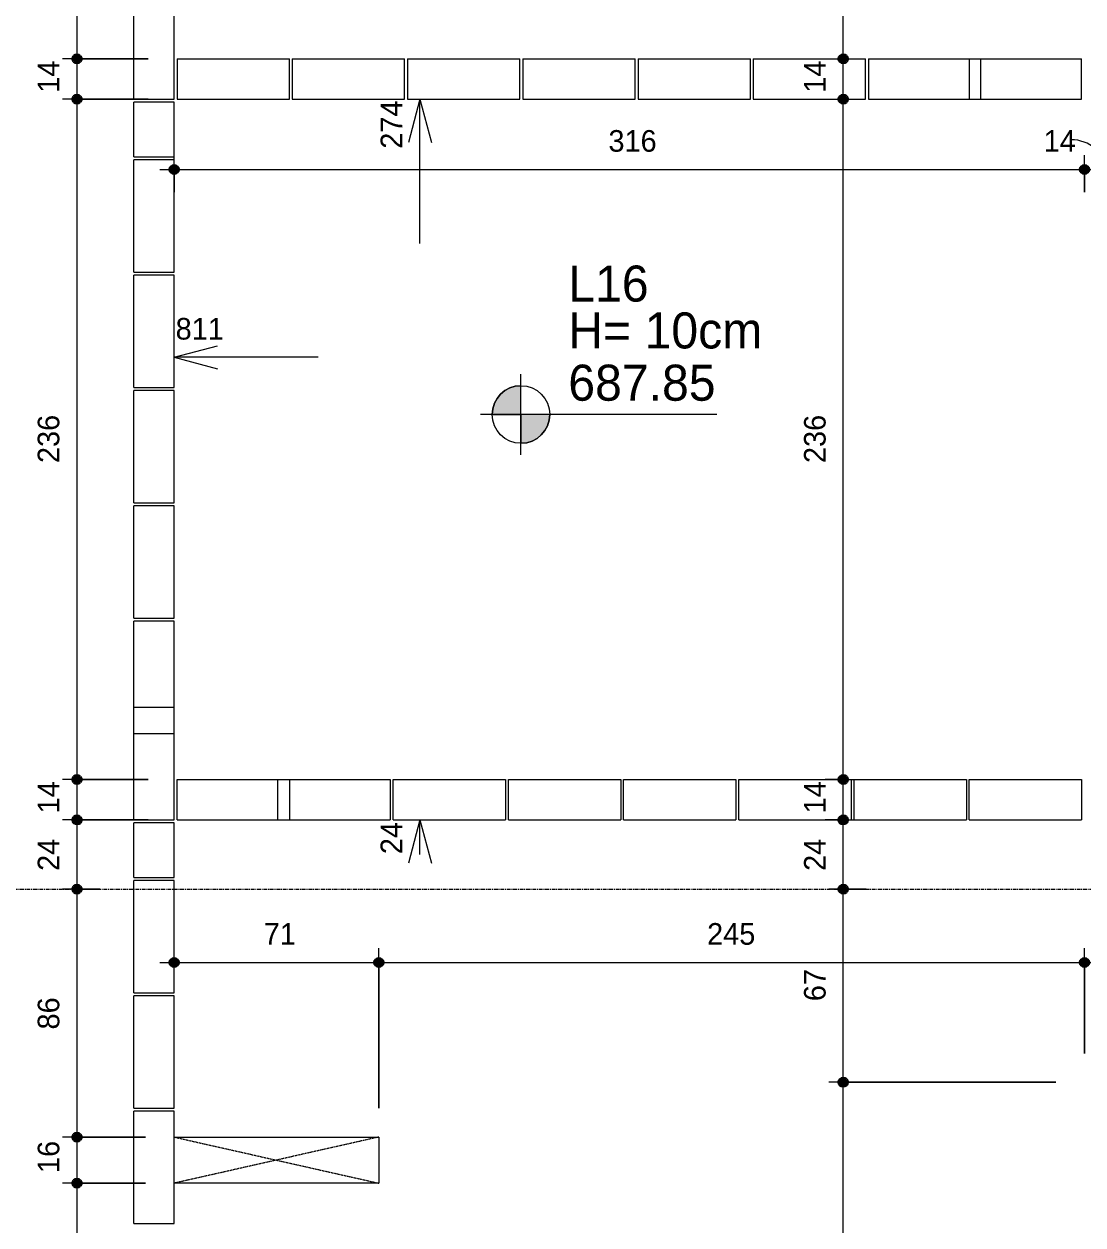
# Model space of a CAD drawing. Header units: centimetres. Extents: x 170 to 15941, y -2277 to 8860.
# Drawn here: x 5762.4 to 6130, y -250.3 to 166.3 of the extents above; entities that cross this region are included whole.
import ezdxf

# ---------------------------------------------------------------- set-up
doc = ezdxf.new("R2010")
doc.units = ezdxf.units.CM
doc.linetypes.add('Linha de eixo', pattern=[2.2225, 1.27, -0.3175, 0.3175, -0.3175])
doc.linetypes.add('Projeção', pattern=[0.396875, 0.238125, -0.15875])
doc.layers.add('A-ANNO-DIMS-1', color=1, linetype='Continuous', lineweight=9, true_color=0xff0000)
doc.layers.add('A-DETL-GENF-3', color=251, linetype='Continuous', lineweight=9, true_color=0x515151)
for name, color, linetype, lineweight in [('A-ANNO-DIMS-50', 7, 'Continuous', 9), ('A-DETL-THIN', 7, 'Continuous', 9), ('A-FLOR-OVHD', 7, 'Projeção', 9), ('G-ANNO-TEXT', 7, 'Continuous', 9), ('S-BEAM', 7, 'Continuous', 9), ('S-BEAM-1', 7, 'Continuous', 13), ('S-GRID-1', 7, 'Linha de eixo', 9)]:
    doc.layers.add(name, color=color, linetype=linetype, lineweight=lineweight)
doc.styles.add('Bahnschrift_2', font='', dxfattribs={"height": 12.5})
doc.styles.add('Bahnschrift_7', font='', dxfattribs={"height": 7.5})
doc.styles.get('Bahnschrift_2').set_extended_font_data('Bahnschrift')
doc.styles.get('Bahnschrift_7').set_extended_font_data('Bahnschrift')
doc.dimstyles.new('COTA_ACUMULADA_1', dxfattribs={"dimscale": 30.48, "dimtxt": 8.33133, "dimasz": 0.049213, "dimexe": 0, "dimexo": 0.0625, "dimgap": 0.131234, "dimtad": 0, "dimjust": 2, "dimdec": 0, "dimzin": 0, "dimdsep": 46, "dimtxsty": 'Bahnschrift_7', "dimblk1": 'NONE', "dimblk2": 'OPEN30', "dimsah": 1, "dimcen": 0.09, "dimse1": 1, "dimsd1": 1, "dimazin": 0, "dimtfac": 1, "dimtdec": 4, "dimtix": 1, "dimtmove": 2, "dimatfit": 3, "dimfxl": 0, "dimfxlon": 1, "dimtvp": 1, "dimtolj": 1, "dimtzin": 0, "dimarcsym": 2})
doc.dimstyles.new('COTA_LINEAR', dxfattribs={"dimscale": 30.48, "dimtxt": 8.33133, "dimasz": 0.393701, "dimexe": 0.164042, "dimexo": 0.328084, "dimgap": 0.131234, "dimtad": 1, "dimdec": 0, "dimzin": 0, "dimdsep": 46, "dimtxsty": 'Bahnschrift_7', "dimblk1": 'DOTSMALL', "dimblk2": 'DOTSMALL', "dimsah": 1, "dimcen": 0.09, "dimdle": 0.164042, "dimazin": 0, "dimtfac": 1, "dimtdec": 4, "dimtix": 1, "dimtmove": 0, "dimatfit": 3, "dimfxl": 1, "dimtvp": 1, "dimtolj": 1, "dimtzin": 0, "dimarcsym": 2})
doc.dimstyles.new('COTA_LINEAR_1', dxfattribs={"dimscale": 30.48, "dimtxt": 8.33133, "dimasz": 0.393701, "dimexe": 0.164042, "dimexo": 0.328084, "dimgap": 0.131234, "dimtad": 1, "dimdec": 0, "dimzin": 0, "dimdsep": 46, "dimtxsty": 'Bahnschrift_7', "dimblk1": 'DOTSMALL', "dimblk2": 'DOTSMALL', "dimsah": 1, "dimcen": 0.09, "dimdle": 0.164042, "dimazin": 0, "dimtfac": 1, "dimtdec": 4, "dimtix": 1, "dimtmove": 1, "dimatfit": 3, "dimfxl": 1, "dimtvp": 1, "dimtolj": 1, "dimtzin": 0, "dimarcsym": 2})

# ---------------------------------------------------------------- blocks, each defined once
blk = doc.blocks.new('LEONE - BLOCO CANALETA 14X39X2 - LEONE - BLOCO CANALETA 14X39X19-V2-FORMA DA COBERTURA')
at = {"layer": 'S-BEAM-1'}
for p, q in [((-19.5, 7), (19.5, 7)), ((-19.5, -7), (-19.5, 7)), ((19.5, 7), (19.5, -7)), ((-19.5, -7), (19.5, -7))]:
    blk.add_line(p, q, dxfattribs=at)
blk = doc.blocks.new('LEONE - BLOCO CANALETA 14X39X2 - LEONE - BLOCO CANALETA 14X39X19-2679375-FORMA DA COBERTURA')
at = {"layer": 'S-BEAM-1'}
for p, q in [((-19.5, 7), (19.5, 7)), ((-19.5, 7), (-19.5, -7)), ((19.5, -7), (19.5, 7)), ((-19.5, -7), (19.5, -7))]:
    blk.add_line(p, q, dxfattribs=at)
blk = doc.blocks.new('LEONE - BLOCO CANALETA 14X19X19 - LEONE - BLOCO CANALETA 14X19X19-561206-FORMA DA COBERTURA')
at = {"layer": 'S-BEAM-1'}
for p, q in [((-9.5, 7), (9.5, 7)), ((-9.5, 7), (-9.5, -7)), ((9.5, -7), (9.5, 7)), ((-9.5, -7), (9.5, -7))]:
    blk.add_line(p, q, dxfattribs=at)
blk = doc.blocks.new('DIMBLOCK20-FORMA DA COBERTURA')
at = {"layer": 'A-ANNO-DIMS-50', "lineweight": 35, "true_color": 0xff0000}
h = blk.add_hatch(color=1, dxfattribs=at)
edge = h.paths.add_edge_path()
edge.add_arc((5780.79, -235.76), 1.5, 0, 360)
h = blk.add_hatch(color=1, dxfattribs=at)
edge = h.paths.add_edge_path()
edge.add_arc((5780.79, -495.76), 1.5, 0, 360)
at = {"layer": 'A-ANNO-DIMS-50', "color": 1, "true_color": 0xff0000}
for p, q in [((5804.52, -235.76), (5775.79, -235.76)), ((5780.79, -495.76), (5780.79, -235.76)), ((5780.79, -235.76), (5804.52, -235.76)), ((5805.52, -495.76), (5775.79, -495.76)), ((5780.79, -495.76), (5805.52, -495.76))]:
    blk.add_line(p, q, dxfattribs=at)
at = {"layer": 'A-ANNO-DIMS-50', "color": 1, "lineweight": 35, "true_color": 0xff0000}
for centre in [(5780.79, -235.76), (5780.79, -495.76)]:
    blk.add_circle(centre, 1.5, dxfattribs=at)
at = {"layer": 'A-ANNO-DIMS-50', "color": 0, "insert": (5767.14, -374.09), "char_height": 7.5, "width": 19.9952, "attachment_point": 1, "rotation": 90, "line_spacing_factor": 1.009858, "style": 'Bahnschrift_7'}
blk.add_mtext('260', dxfattribs=at)
blk = doc.blocks.new('_DotSmall')
at = {"color": 0, "linetype": 'ByBlock', "const_width": 0.5}
blk.add_lwpolyline([(-0.0625, 0, 1), (0.0625, 0, 1)], format="xyb", close=True, dxfattribs=at)
blk = doc.blocks.new('DIMBLOCK21-FORMA DA COBERTURA')
at = {"layer": 'A-ANNO-DIMS-50', "lineweight": 35, "true_color": 0xff0000}
h = blk.add_hatch(color=1, dxfattribs=at)
edge = h.paths.add_edge_path()
edge.add_arc((5780.79, -219.76), 1.5, 0, 360)
h = blk.add_hatch(color=1, dxfattribs=at)
edge = h.paths.add_edge_path()
edge.add_arc((5780.79, -235.76), 1.5, 0, 360)
at = {"layer": 'A-ANNO-DIMS-50', "color": 1, "true_color": 0xff0000}
for p, q in [((5804.52, -219.76), (5775.79, -219.76)), ((5780.79, -235.76), (5780.79, -219.76)), ((5780.79, -219.76), (5804.52, -219.76)), ((5804.52, -235.76), (5775.79, -235.76)), ((5780.79, -235.76), (5804.52, -235.76))]:
    blk.add_line(p, q, dxfattribs=at)
at = {"layer": 'A-ANNO-DIMS-50', "color": 1, "lineweight": 35, "true_color": 0xff0000}
for centre in [(5780.79, -219.76), (5780.79, -235.76)]:
    blk.add_circle(centre, 1.5, dxfattribs=at)
at = {"layer": 'A-ANNO-DIMS-50', "color": 0, "insert": (5767.14, -232.24), "char_height": 7.5, "width": 10.755, "attachment_point": 1, "rotation": 90, "line_spacing_factor": 1.009858, "style": 'Bahnschrift_7'}
blk.add_mtext('16', dxfattribs=at)
blk = doc.blocks.new('DIMBLOCK22-FORMA DA COBERTURA')
at = {"layer": 'A-ANNO-DIMS-50', "lineweight": 35, "true_color": 0xff0000}
h = blk.add_hatch(color=1, dxfattribs=at)
edge = h.paths.add_edge_path()
edge.add_arc((5780.79, -133.76), 1.5, 0, 360)
h = blk.add_hatch(color=1, dxfattribs=at)
edge = h.paths.add_edge_path()
edge.add_arc((5780.79, -219.76), 1.5, 0, 360)
at = {"layer": 'A-ANNO-DIMS-50', "color": 1, "true_color": 0xff0000}
for p, q in [((5788.67, -133.76), (5775.79, -133.76)), ((5780.79, -219.76), (5780.79, -133.76)), ((5780.79, -133.76), (5788.67, -133.76)), ((5804.52, -219.76), (5775.79, -219.76)), ((5780.79, -219.76), (5804.52, -219.76))]:
    blk.add_line(p, q, dxfattribs=at)
at = {"layer": 'A-ANNO-DIMS-50', "color": 1, "lineweight": 35, "true_color": 0xff0000}
for centre in [(5780.79, -133.76), (5780.79, -219.76)]:
    blk.add_circle(centre, 1.5, dxfattribs=at)
at = {"layer": 'A-ANNO-DIMS-50', "color": 0, "insert": (5767.14, -182.44), "char_height": 7.5, "width": 13.6331, "attachment_point": 1, "rotation": 90, "line_spacing_factor": 1.009858, "style": 'Bahnschrift_7'}
blk.add_mtext('86', dxfattribs=at)
blk = doc.blocks.new('DIMBLOCK23-FORMA DA COBERTURA')
at = {"layer": 'A-ANNO-DIMS-50', "lineweight": 35, "true_color": 0xff0000}
h = blk.add_hatch(color=1, dxfattribs=at)
edge = h.paths.add_edge_path()
edge.add_arc((5780.79, -109.76), 1.5, 0, 360)
h = blk.add_hatch(color=1, dxfattribs=at)
edge = h.paths.add_edge_path()
edge.add_arc((5780.79, -133.76), 1.5, 0, 360)
at = {"layer": 'A-ANNO-DIMS-50', "color": 1, "true_color": 0xff0000}
for p, q in [((5805.52, -109.76), (5775.79, -109.76)), ((5780.79, -133.76), (5780.79, -109.76)), ((5780.79, -109.76), (5805.52, -109.76)), ((5788.67, -133.76), (5775.79, -133.76)), ((5780.79, -133.76), (5788.67, -133.76))]:
    blk.add_line(p, q, dxfattribs=at)
at = {"layer": 'A-ANNO-DIMS-50', "color": 1, "lineweight": 35, "true_color": 0xff0000}
for centre in [(5780.79, -109.76), (5780.79, -133.76)]:
    blk.add_circle(centre, 1.5, dxfattribs=at)
at = {"layer": 'A-ANNO-DIMS-50', "color": 0, "insert": (5767.14, -127.44), "char_height": 7.5, "width": 13.6331, "attachment_point": 1, "rotation": 90, "line_spacing_factor": 1.009858, "style": 'Bahnschrift_7'}
blk.add_mtext('24', dxfattribs=at)
blk = doc.blocks.new('DIMBLOCK24-FORMA DA COBERTURA')
at = {"layer": 'A-ANNO-DIMS-50', "lineweight": 35, "true_color": 0xff0000}
h = blk.add_hatch(color=1, dxfattribs=at)
edge = h.paths.add_edge_path()
edge.add_arc((5780.79, -95.76), 1.5, 0, 360)
h = blk.add_hatch(color=1, dxfattribs=at)
edge = h.paths.add_edge_path()
edge.add_arc((5780.79, -109.76), 1.5, 0, 360)
at = {"layer": 'A-ANNO-DIMS-50', "color": 1, "true_color": 0xff0000}
for p, q in [((5805.52, -95.76), (5775.79, -95.76)), ((5780.79, -109.76), (5780.79, -95.76)), ((5780.79, -95.76), (5805.52, -95.76)), ((5805.52, -109.76), (5775.79, -109.76)), ((5780.79, -109.76), (5805.52, -109.76))]:
    blk.add_line(p, q, dxfattribs=at)
at = {"layer": 'A-ANNO-DIMS-50', "color": 1, "lineweight": 35, "true_color": 0xff0000}
for centre in [(5780.79, -95.76), (5780.79, -109.76)]:
    blk.add_circle(centre, 1.5, dxfattribs=at)
at = {"layer": 'A-ANNO-DIMS-50', "color": 0, "insert": (5767.14, -107.49), "char_height": 7.5, "width": 11.3609, "attachment_point": 1, "rotation": 90, "line_spacing_factor": 1.009858, "style": 'Bahnschrift_7'}
blk.add_mtext('14', dxfattribs=at)
blk = doc.blocks.new('DIMBLOCK25-FORMA DA COBERTURA')
at = {"layer": 'A-ANNO-DIMS-50', "lineweight": 35, "true_color": 0xff0000}
h = blk.add_hatch(color=1, dxfattribs=at)
edge = h.paths.add_edge_path()
edge.add_arc((5780.79, 140.24), 1.5, 0, 360)
h = blk.add_hatch(color=1, dxfattribs=at)
edge = h.paths.add_edge_path()
edge.add_arc((5780.79, -95.76), 1.5, 0, 360)
at = {"layer": 'A-ANNO-DIMS-50', "color": 1, "true_color": 0xff0000}
for p, q in [((5805.52, 140.24), (5775.79, 140.24)), ((5780.79, -95.76), (5780.79, 140.24)), ((5780.79, 140.24), (5805.52, 140.24)), ((5805.52, -95.76), (5775.79, -95.76)), ((5780.79, -95.76), (5805.52, -95.76))]:
    blk.add_line(p, q, dxfattribs=at)
at = {"layer": 'A-ANNO-DIMS-50', "color": 1, "lineweight": 35, "true_color": 0xff0000}
for centre in [(5780.79, 140.24), (5780.79, -95.76)]:
    blk.add_circle(centre, 1.5, dxfattribs=at)
at = {"layer": 'A-ANNO-DIMS-50', "color": 0, "insert": (5767.14, 14.04), "char_height": 7.5, "width": 19.6922, "attachment_point": 1, "rotation": 90, "line_spacing_factor": 1.009858, "style": 'Bahnschrift_7'}
blk.add_mtext('236', dxfattribs=at)
blk = doc.blocks.new('DIMBLOCK26-FORMA DA COBERTURA')
at = {"layer": 'A-ANNO-DIMS-50', "lineweight": 35, "true_color": 0xff0000}
h = blk.add_hatch(color=1, dxfattribs=at)
edge = h.paths.add_edge_path()
edge.add_arc((5780.79, 154.24), 1.5, 0, 360)
h = blk.add_hatch(color=1, dxfattribs=at)
edge = h.paths.add_edge_path()
edge.add_arc((5780.79, 140.24), 1.5, 0, 360)
at = {"layer": 'A-ANNO-DIMS-50', "color": 1, "true_color": 0xff0000}
for p, q in [((5805.52, 154.24), (5775.79, 154.24)), ((5780.79, 140.24), (5780.79, 154.24)), ((5780.79, 154.24), (5805.52, 154.24)), ((5805.52, 140.24), (5775.79, 140.24)), ((5780.79, 140.24), (5805.52, 140.24))]:
    blk.add_line(p, q, dxfattribs=at)
at = {"layer": 'A-ANNO-DIMS-50', "color": 1, "lineweight": 35, "true_color": 0xff0000}
for centre in [(5780.79, 154.24), (5780.79, 140.24)]:
    blk.add_circle(centre, 1.5, dxfattribs=at)
at = {"layer": 'A-ANNO-DIMS-50', "color": 0, "insert": (5767.14, 142.51), "char_height": 7.5, "width": 11.3609, "attachment_point": 1, "rotation": 90, "line_spacing_factor": 1.009858, "style": 'Bahnschrift_7'}
blk.add_mtext('14', dxfattribs=at)
blk = doc.blocks.new('DIMBLOCK27-FORMA DA COBERTURA')
at = {"layer": 'A-ANNO-DIMS-50', "lineweight": 35, "true_color": 0xff0000}
h = blk.add_hatch(color=1, dxfattribs=at)
edge = h.paths.add_edge_path()
edge.add_arc((5780.79, 390.24), 1.5, 0, 360)
h = blk.add_hatch(color=1, dxfattribs=at)
edge = h.paths.add_edge_path()
edge.add_arc((5780.79, 154.24), 1.5, 0, 360)
at = {"layer": 'A-ANNO-DIMS-50', "color": 1, "true_color": 0xff0000}
for p, q in [((5805.52, 390.24), (5775.79, 390.24)), ((5780.79, 154.24), (5780.79, 390.24)), ((5780.79, 390.24), (5805.52, 390.24)), ((5805.52, 154.24), (5775.79, 154.24)), ((5780.79, 154.24), (5805.52, 154.24))]:
    blk.add_line(p, q, dxfattribs=at)
at = {"layer": 'A-ANNO-DIMS-50', "color": 1, "lineweight": 35, "true_color": 0xff0000}
for centre in [(5780.79, 390.24), (5780.79, 154.24)]:
    blk.add_circle(centre, 1.5, dxfattribs=at)
at = {"layer": 'A-ANNO-DIMS-50', "color": 0, "insert": (5767.14, 264.04), "char_height": 7.5, "width": 19.6922, "attachment_point": 1, "rotation": 90, "line_spacing_factor": 1.009858, "style": 'Bahnschrift_7'}
blk.add_mtext('236', dxfattribs=at)
blk = doc.blocks.new('DIMBLOCK36-FORMA DA COBERTURA')
at = {"layer": 'A-ANNO-DIMS-50', "lineweight": 35, "true_color": 0xff0000}
h = blk.add_hatch(color=1, dxfattribs=at)
edge = h.paths.add_edge_path()
edge.add_arc((5747.34, -133.76), 1.5, 0, 360)
h = blk.add_hatch(color=1, dxfattribs=at)
edge = h.paths.add_edge_path()
edge.add_arc((5747.34, -509.76), 1.5, 0, 360)
at = {"layer": 'A-ANNO-DIMS-50', "color": 1, "true_color": 0xff0000}
for p, q in [((5739.46, -133.76), (5752.34, -133.76)), ((5747.34, -133.76), (5739.46, -133.76)), ((5747.34, -133.76), (5747.34, -514.76)), ((5790.52, -509.76), (5742.34, -509.76)), ((5747.34, -509.76), (5790.52, -509.76))]:
    blk.add_line(p, q, dxfattribs=at)
at = {"layer": 'A-ANNO-DIMS-50', "color": 1, "lineweight": 35, "true_color": 0xff0000}
for centre in [(5747.34, -133.76), (5747.34, -509.76)]:
    blk.add_circle(centre, 1.5, dxfattribs=at)
at = {"layer": 'A-ANNO-DIMS-50', "color": 0, "insert": (5733.7, -329.9), "char_height": 7.5, "width": 19.5408, "attachment_point": 1, "rotation": 90, "line_spacing_factor": 1.009858, "style": 'Bahnschrift_7'}
blk.add_mtext('376', dxfattribs=at)
blk = doc.blocks.new('DIMBLOCK115-FORMA DA COBERTURA')
at = {"layer": 'A-ANNO-DIMS-50', "lineweight": 35, "true_color": 0xff0000}
h = blk.add_hatch(color=1, dxfattribs=at)
edge = h.paths.add_edge_path()
edge.add_arc((5814.52, 115.9), 1.5, 0, 360)
h = blk.add_hatch(color=1, dxfattribs=at)
edge = h.paths.add_edge_path()
edge.add_arc((6130.52, 115.9), 1.5, 0, 360)
at = {"layer": 'A-ANNO-DIMS-50', "color": 1, "true_color": 0xff0000}
for p, q in [((5814.52, 108.02), (5814.52, 120.9)), ((6130.52, 108.02), (6130.52, 120.9)), ((5809.52, 115.9), (6130.52, 115.9)), ((5814.52, 115.9), (5814.52, 108.02)), ((6130.52, 115.9), (6130.52, 108.02))]:
    blk.add_line(p, q, dxfattribs=at)
at = {"layer": 'A-ANNO-DIMS-50', "color": 1, "lineweight": 35, "true_color": 0xff0000}
for centre in [(5814.52, 115.9), (6130.52, 115.9)]:
    blk.add_circle(centre, 1.5, dxfattribs=at)
at = {"layer": 'A-ANNO-DIMS-50', "color": 0, "insert": (5965.26, 129.54), "char_height": 7.5, "width": 17.4201, "attachment_point": 1, "line_spacing_factor": 1.009858, "style": 'Bahnschrift_7'}
blk.add_mtext('316', dxfattribs=at)
blk = doc.blocks.new('DIMBLOCK116-FORMA DA COBERTURA')
at = {"layer": 'A-ANNO-DIMS-50', "lineweight": 35, "true_color": 0xff0000}
h = blk.add_hatch(color=1, dxfattribs=at)
edge = h.paths.add_edge_path()
edge.add_arc((6130.52, 115.9), 1.5, 0, 360)
h = blk.add_hatch(color=1, dxfattribs=at)
edge = h.paths.add_edge_path()
edge.add_arc((6144.52, 115.9), 1.5, 0, 360)
at = {"layer": 'A-ANNO-DIMS-50', "color": 1, "true_color": 0xff0000}
for p, q in [((6130.52, 108.02), (6130.52, 120.9)), ((6144.52, 108.02), (6144.52, 120.9)), ((6130.52, 115.9), (6144.52, 115.9)), ((6130.52, 115.9), (6130.52, 108.02)), ((6144.52, 115.9), (6144.52, 108.02))]:
    blk.add_line(p, q, dxfattribs=at)
at = {"layer": 'A-ANNO-DIMS-50', "color": 1, "lineweight": 35, "true_color": 0xff0000}
for centre in [(6130.52, 115.9), (6144.52, 115.9)]:
    blk.add_circle(centre, 1.5, dxfattribs=at)
at = {"layer": 'A-ANNO-DIMS-50', "color": 1, "true_color": 0xff0000}
blk.add_ellipse((6125.8, 115.9), major_axis=(11.72, 0), ratio=0.879819, start_param=0, end_param=1.570796, dxfattribs=at)
at = {"layer": 'A-ANNO-DIMS-50', "color": 0, "insert": (6116.33, 129.54), "char_height": 7.5, "width": 11.3609, "attachment_point": 1, "line_spacing_factor": 1.009858, "style": 'Bahnschrift_7'}
blk.add_mtext('14', dxfattribs=at)
blk = doc.blocks.new('DIMBLOCK137-FORMA DA COBERTURA')
at = {"layer": 'A-ANNO-DIMS-50', "lineweight": 35, "true_color": 0xff0000}
h = blk.add_hatch(color=1, dxfattribs=at)
edge = h.paths.add_edge_path()
edge.add_arc((5814.52, -159.19), 1.5, 0, 360)
h = blk.add_hatch(color=1, dxfattribs=at)
edge = h.paths.add_edge_path()
edge.add_arc((5885.52, -159.19), 1.5, 0, 360)
at = {"layer": 'A-ANNO-DIMS-50', "color": 1, "true_color": 0xff0000}
for p, q in [((5814.52, -160.76), (5814.52, -154.19)), ((5885.52, -209.76), (5885.52, -154.19)), ((5809.52, -159.19), (5885.52, -159.19)), ((5814.52, -159.19), (5814.52, -160.76)), ((5885.52, -159.19), (5885.52, -209.76))]:
    blk.add_line(p, q, dxfattribs=at)
at = {"layer": 'A-ANNO-DIMS-50', "color": 1, "lineweight": 35, "true_color": 0xff0000}
for centre in [(5814.52, -159.19), (5885.52, -159.19)]:
    blk.add_circle(centre, 1.5, dxfattribs=at)
at = {"layer": 'A-ANNO-DIMS-50', "color": 0, "insert": (5845.6, -145.54), "char_height": 7.5, "width": 10.6035, "attachment_point": 1, "line_spacing_factor": 1.009858, "style": 'Bahnschrift_7'}
blk.add_mtext('71', dxfattribs=at)
blk = doc.blocks.new('DIMBLOCK138-FORMA DA COBERTURA')
at = {"layer": 'A-ANNO-DIMS-50', "lineweight": 35, "true_color": 0xff0000}
h = blk.add_hatch(color=1, dxfattribs=at)
edge = h.paths.add_edge_path()
edge.add_arc((5885.52, -159.19), 1.5, 0, 360)
h = blk.add_hatch(color=1, dxfattribs=at)
edge = h.paths.add_edge_path()
edge.add_arc((6130.52, -159.19), 1.5, 0, 360)
at = {"layer": 'A-ANNO-DIMS-50', "color": 1, "true_color": 0xff0000}
for p, q in [((5885.52, -209.76), (5885.52, -154.19)), ((6130.52, -190.76), (6130.52, -154.19)), ((5885.52, -159.19), (6130.52, -159.19)), ((5885.52, -159.19), (5885.52, -209.76)), ((6130.52, -159.19), (6130.52, -190.76))]:
    blk.add_line(p, q, dxfattribs=at)
at = {"layer": 'A-ANNO-DIMS-50', "color": 1, "lineweight": 35, "true_color": 0xff0000}
for centre in [(5885.52, -159.19), (6130.52, -159.19)]:
    blk.add_circle(centre, 1.5, dxfattribs=at)
at = {"layer": 'A-ANNO-DIMS-50', "color": 0, "insert": (5999.5, -145.54), "char_height": 7.5, "width": 20.4496, "attachment_point": 1, "line_spacing_factor": 1.009858, "style": 'Bahnschrift_7'}
blk.add_mtext('245', dxfattribs=at)
blk = doc.blocks.new('DIMBLOCK139-FORMA DA COBERTURA')
at = {"layer": 'A-ANNO-DIMS-50', "lineweight": 35, "true_color": 0xff0000}
h = blk.add_hatch(color=1, dxfattribs=at)
edge = h.paths.add_edge_path()
edge.add_arc((6130.52, -159.19), 1.5, 0, 360)
h = blk.add_hatch(color=1, dxfattribs=at)
edge = h.paths.add_edge_path()
edge.add_arc((6144.52, -159.19), 1.5, 0, 360)
at = {"layer": 'A-ANNO-DIMS-50', "color": 1, "true_color": 0xff0000}
for p, q in [((6130.52, -190.76), (6130.52, -154.19)), ((6144.52, -190.76), (6144.52, -154.19)), ((6130.52, -159.19), (6144.52, -159.19)), ((6130.52, -159.19), (6130.52, -190.76)), ((6144.52, -159.19), (6144.52, -190.76))]:
    blk.add_line(p, q, dxfattribs=at)
at = {"layer": 'A-ANNO-DIMS-50', "color": 1, "lineweight": 35, "true_color": 0xff0000}
for centre in [(6130.52, -159.19), (6144.52, -159.19)]:
    blk.add_circle(centre, 1.5, dxfattribs=at)
at = {"layer": 'A-ANNO-DIMS-50', "color": 0, "insert": (6132.79, -145.54), "char_height": 7.5, "width": 11.3609, "attachment_point": 1, "line_spacing_factor": 1.009858, "style": 'Bahnschrift_7'}
blk.add_mtext('14', dxfattribs=at)
blk = doc.blocks.new('DIMBLOCK183-FORMA DA COBERTURA')
at = {"layer": 'A-ANNO-DIMS-50', "lineweight": 35, "true_color": 0xff0000}
h = blk.add_hatch(color=1, dxfattribs=at)
edge = h.paths.add_edge_path()
edge.add_arc((6046.78, -200.76), 1.5, 0, 360)
h = blk.add_hatch(color=1, dxfattribs=at)
edge = h.paths.add_edge_path()
edge.add_arc((6046.78, -340.76), 1.5, 0, 360)
at = {"layer": 'A-ANNO-DIMS-50', "color": 1, "true_color": 0xff0000}
for p, q in [((6120.52, -200.76), (6041.78, -200.76)), ((6046.78, -340.76), (6046.78, -200.76)), ((6046.78, -200.76), (6120.52, -200.76)), ((6120.52, -340.76), (6041.78, -340.76)), ((6046.78, -340.76), (6120.52, -340.76))]:
    blk.add_line(p, q, dxfattribs=at)
at = {"layer": 'A-ANNO-DIMS-50', "color": 1, "lineweight": 35, "true_color": 0xff0000}
for centre in [(6046.78, -200.76), (6046.78, -340.76)]:
    blk.add_circle(centre, 1.5, dxfattribs=at)
at = {"layer": 'A-ANNO-DIMS-50', "color": 0, "insert": (6033.14, -278.39), "char_height": 7.5, "width": 18.3289, "attachment_point": 1, "rotation": 90, "line_spacing_factor": 1.009858, "style": 'Bahnschrift_7'}
blk.add_mtext('140', dxfattribs=at)
blk = doc.blocks.new('DIMBLOCK184-FORMA DA COBERTURA')
at = {"layer": 'A-ANNO-DIMS-50', "lineweight": 35, "true_color": 0xff0000}
h = blk.add_hatch(color=1, dxfattribs=at)
edge = h.paths.add_edge_path()
edge.add_arc((6046.78, -133.76), 1.5, 0, 360)
h = blk.add_hatch(color=1, dxfattribs=at)
edge = h.paths.add_edge_path()
edge.add_arc((6046.78, -200.76), 1.5, 0, 360)
at = {"layer": 'A-ANNO-DIMS-50', "color": 1, "true_color": 0xff0000}
for p, q in [((6054.66, -133.76), (6041.78, -133.76)), ((6046.78, -200.76), (6046.78, -133.76)), ((6046.78, -133.76), (6054.66, -133.76)), ((6120.52, -200.76), (6041.78, -200.76)), ((6046.78, -200.76), (6120.52, -200.76))]:
    blk.add_line(p, q, dxfattribs=at)
at = {"layer": 'A-ANNO-DIMS-50', "color": 1, "lineweight": 35, "true_color": 0xff0000}
for centre in [(6046.78, -133.76), (6046.78, -200.76)]:
    blk.add_circle(centre, 1.5, dxfattribs=at)
at = {"layer": 'A-ANNO-DIMS-50', "color": 0, "insert": (6033.14, -172.62), "char_height": 7.5, "width": 12.8757, "attachment_point": 1, "rotation": 90, "line_spacing_factor": 1.009858, "style": 'Bahnschrift_7'}
blk.add_mtext('67', dxfattribs=at)
blk = doc.blocks.new('DIMBLOCK185-FORMA DA COBERTURA')
at = {"layer": 'A-ANNO-DIMS-50', "lineweight": 35, "true_color": 0xff0000}
h = blk.add_hatch(color=1, dxfattribs=at)
edge = h.paths.add_edge_path()
edge.add_arc((6046.78, -109.76), 1.5, 0, 360)
h = blk.add_hatch(color=1, dxfattribs=at)
edge = h.paths.add_edge_path()
edge.add_arc((6046.78, -133.76), 1.5, 0, 360)
at = {"layer": 'A-ANNO-DIMS-50', "color": 1, "true_color": 0xff0000}
for p, q in [((6040.52, -109.76), (6051.78, -109.76)), ((6046.78, -109.76), (6040.52, -109.76)), ((6046.78, -133.76), (6046.78, -109.76)), ((6054.66, -133.76), (6041.78, -133.76)), ((6046.78, -133.76), (6054.66, -133.76))]:
    blk.add_line(p, q, dxfattribs=at)
at = {"layer": 'A-ANNO-DIMS-50', "color": 1, "lineweight": 35, "true_color": 0xff0000}
for centre in [(6046.78, -109.76), (6046.78, -133.76)]:
    blk.add_circle(centre, 1.5, dxfattribs=at)
at = {"layer": 'A-ANNO-DIMS-50', "color": 0, "insert": (6033.14, -127.44), "char_height": 7.5, "width": 13.6331, "attachment_point": 1, "rotation": 90, "line_spacing_factor": 1.009858, "style": 'Bahnschrift_7'}
blk.add_mtext('24', dxfattribs=at)
blk = doc.blocks.new('DIMBLOCK186-FORMA DA COBERTURA')
at = {"layer": 'A-ANNO-DIMS-50', "lineweight": 35, "true_color": 0xff0000}
h = blk.add_hatch(color=1, dxfattribs=at)
edge = h.paths.add_edge_path()
edge.add_arc((6046.78, -95.76), 1.5, 0, 360)
h = blk.add_hatch(color=1, dxfattribs=at)
edge = h.paths.add_edge_path()
edge.add_arc((6046.78, -109.76), 1.5, 0, 360)
at = {"layer": 'A-ANNO-DIMS-50', "color": 1, "true_color": 0xff0000}
for p, q in [((6040.52, -95.76), (6051.78, -95.76)), ((6046.78, -95.76), (6040.52, -95.76)), ((6046.78, -109.76), (6046.78, -95.76)), ((6040.52, -109.76), (6051.78, -109.76)), ((6046.78, -109.76), (6040.52, -109.76))]:
    blk.add_line(p, q, dxfattribs=at)
at = {"layer": 'A-ANNO-DIMS-50', "color": 1, "lineweight": 35, "true_color": 0xff0000}
for centre in [(6046.78, -95.76), (6046.78, -109.76)]:
    blk.add_circle(centre, 1.5, dxfattribs=at)
at = {"layer": 'A-ANNO-DIMS-50', "color": 0, "insert": (6033.14, -107.49), "char_height": 7.5, "width": 11.3609, "attachment_point": 1, "rotation": 90, "line_spacing_factor": 1.009858, "style": 'Bahnschrift_7'}
blk.add_mtext('14', dxfattribs=at)
blk = doc.blocks.new('DIMBLOCK187-FORMA DA COBERTURA')
at = {"layer": 'A-ANNO-DIMS-50', "lineweight": 35, "true_color": 0xff0000}
h = blk.add_hatch(color=1, dxfattribs=at)
edge = h.paths.add_edge_path()
edge.add_arc((6046.78, 140.24), 1.5, 0, 360)
h = blk.add_hatch(color=1, dxfattribs=at)
edge = h.paths.add_edge_path()
edge.add_arc((6046.78, -95.76), 1.5, 0, 360)
at = {"layer": 'A-ANNO-DIMS-50', "color": 1, "true_color": 0xff0000}
for p, q in [((6045.52, 140.24), (6051.78, 140.24)), ((6046.78, 140.24), (6045.52, 140.24)), ((6046.78, -95.76), (6046.78, 140.24)), ((6040.52, -95.76), (6051.78, -95.76)), ((6046.78, -95.76), (6040.52, -95.76))]:
    blk.add_line(p, q, dxfattribs=at)
at = {"layer": 'A-ANNO-DIMS-50', "color": 1, "lineweight": 35, "true_color": 0xff0000}
for centre in [(6046.78, 140.24), (6046.78, -95.76)]:
    blk.add_circle(centre, 1.5, dxfattribs=at)
at = {"layer": 'A-ANNO-DIMS-50', "color": 0, "insert": (6033.14, 14.04), "char_height": 7.5, "width": 19.6922, "attachment_point": 1, "rotation": 90, "line_spacing_factor": 1.009858, "style": 'Bahnschrift_7'}
blk.add_mtext('236', dxfattribs=at)
blk = doc.blocks.new('DIMBLOCK188-FORMA DA COBERTURA')
at = {"layer": 'A-ANNO-DIMS-50', "lineweight": 35, "true_color": 0xff0000}
h = blk.add_hatch(color=1, dxfattribs=at)
edge = h.paths.add_edge_path()
edge.add_arc((6046.78, 154.24), 1.5, 0, 360)
h = blk.add_hatch(color=1, dxfattribs=at)
edge = h.paths.add_edge_path()
edge.add_arc((6046.78, 140.24), 1.5, 0, 360)
at = {"layer": 'A-ANNO-DIMS-50', "color": 1, "true_color": 0xff0000}
for p, q in [((6045.52, 154.24), (6051.78, 154.24)), ((6046.78, 154.24), (6045.52, 154.24)), ((6046.78, 140.24), (6046.78, 154.24)), ((6045.52, 140.24), (6051.78, 140.24)), ((6046.78, 140.24), (6045.52, 140.24))]:
    blk.add_line(p, q, dxfattribs=at)
at = {"layer": 'A-ANNO-DIMS-50', "color": 1, "lineweight": 35, "true_color": 0xff0000}
for centre in [(6046.78, 154.24), (6046.78, 140.24)]:
    blk.add_circle(centre, 1.5, dxfattribs=at)
at = {"layer": 'A-ANNO-DIMS-50', "color": 0, "insert": (6033.14, 142.51), "char_height": 7.5, "width": 11.3609, "attachment_point": 1, "rotation": 90, "line_spacing_factor": 1.009858, "style": 'Bahnschrift_7'}
blk.add_mtext('14', dxfattribs=at)
blk = doc.blocks.new('DIMBLOCK189-FORMA DA COBERTURA')
at = {"layer": 'A-ANNO-DIMS-50', "lineweight": 35, "true_color": 0xff0000}
h = blk.add_hatch(color=1, dxfattribs=at)
edge = h.paths.add_edge_path()
edge.add_arc((6046.78, 390.24), 1.5, 0, 360)
h = blk.add_hatch(color=1, dxfattribs=at)
edge = h.paths.add_edge_path()
edge.add_arc((6046.78, 154.24), 1.5, 0, 360)
at = {"layer": 'A-ANNO-DIMS-50', "color": 1, "true_color": 0xff0000}
for p, q in [((6040.52, 390.24), (6051.78, 390.24)), ((6046.78, 390.24), (6040.52, 390.24)), ((6046.78, 154.24), (6046.78, 390.24)), ((6045.52, 154.24), (6051.78, 154.24)), ((6046.78, 154.24), (6045.52, 154.24))]:
    blk.add_line(p, q, dxfattribs=at)
at = {"layer": 'A-ANNO-DIMS-50', "color": 1, "lineweight": 35, "true_color": 0xff0000}
for centre in [(6046.78, 390.24), (6046.78, 154.24)]:
    blk.add_circle(centre, 1.5, dxfattribs=at)
at = {"layer": 'A-ANNO-DIMS-50', "color": 0, "insert": (6033.14, 264.04), "char_height": 7.5, "width": 19.6922, "attachment_point": 1, "rotation": 90, "line_spacing_factor": 1.009858, "style": 'Bahnschrift_7'}
blk.add_mtext('236', dxfattribs=at)
blk = doc.blocks.new('DIMBLOCK294-FORMA DA COBERTURA')
at = {"layer": 'A-ANNO-DIMS-50', "color": 1, "true_color": 0xff0000}
for p, q in [((5814.52, 50.74), (5829.52, 54.76)), ((5814.52, 50.74), (5829.52, 46.72)), ((5864.52, 50.74), (5814.52, 50.74)), ((5814.52, 50.74), (5814.52, 50.74)), ((5814.52, 50.74), (5814.52, 50.74))]:
    blk.add_line(p, q, dxfattribs=at)
at = {"layer": 'A-ANNO-DIMS-50', "color": 0, "insert": (5815.02, 64.38), "char_height": 7.5, "width": 15.6023, "attachment_point": 1, "line_spacing_factor": 1.009858, "style": 'Bahnschrift_7'}
blk.add_mtext('811', dxfattribs=at)
blk = doc.blocks.new('_None')
blk = doc.blocks.new('_Open30')
at = {"color": 0, "linetype": 'ByBlock', "lineweight": -2}
for p, q in [((-1, 0.27), (0, 0)), ((0, 0), (-1, -0.27)), ((0, 0), (-1, 0))]:
    blk.add_line(p, q, dxfattribs=at)
blk = doc.blocks.new('DIMBLOCK379-FORMA DA COBERTURA')
at = {"layer": 'A-ANNO-DIMS-50', "color": 1, "true_color": 0xff0000}
for p, q in [((5886.12, -445.76), (5886.12, -495.76)), ((5886.12, -495.76), (5882.11, -480.76)), ((5886.12, -495.76), (5890.14, -480.76)), ((5886.12, -495.76), (5886.12, -495.76)), ((5886.12, -495.76), (5886.12, -495.76))]:
    blk.add_line(p, q, dxfattribs=at)
at = {"layer": 'A-ANNO-DIMS-50', "color": 0, "insert": (5872.48, -495.26), "char_height": 7.5, "width": 19.6922, "attachment_point": 1, "rotation": 90, "line_spacing_factor": 1.009858, "style": 'Bahnschrift_7'}
blk.add_mtext('362', dxfattribs=at)
blk = doc.blocks.new('DIMBLOCK381-FORMA DA COBERTURA')
at = {"layer": 'A-ANNO-DIMS-50', "color": 1, "true_color": 0xff0000}
for p, q in [((5899.82, -109.76), (5895.8, -124.76)), ((5899.82, -109.76), (5903.83, -124.76)), ((5899.82, -121.76), (5899.82, -109.76)), ((5899.82, -109.76), (5899.82, -109.76)), ((5899.82, -109.76), (5899.82, -109.76))]:
    blk.add_line(p, q, dxfattribs=at)
at = {"layer": 'A-ANNO-DIMS-50', "color": 0, "insert": (5886.17, -121.62), "char_height": 7.5, "width": 13.6331, "attachment_point": 1, "rotation": 90, "line_spacing_factor": 1.009858, "style": 'Bahnschrift_7'}
blk.add_mtext('24', dxfattribs=at)
blk = doc.blocks.new('DIMBLOCK382-FORMA DA COBERTURA')
at = {"layer": 'A-ANNO-DIMS-50', "color": 1, "true_color": 0xff0000}
for p, q in [((5899.82, 140.24), (5895.8, 125.24)), ((5899.82, 140.24), (5903.83, 125.24)), ((5899.82, 90.24), (5899.82, 140.24)), ((5899.82, 140.24), (5899.82, 140.24)), ((5899.82, 140.24), (5899.82, 140.24))]:
    blk.add_line(p, q, dxfattribs=at)
at = {"layer": 'A-ANNO-DIMS-50', "color": 0, "insert": (5886.17, 123.08), "char_height": 7.5, "width": 19.9952, "attachment_point": 1, "rotation": 90, "line_spacing_factor": 1.009858, "style": 'Bahnschrift_7'}
blk.add_mtext('274', dxfattribs=at)

msp = doc.modelspace()

# ---------------------------------------------------------------- hatches: boundary and pattern name
at = {"layer": 'A-DETL-GENF-3'}
for points in [[(5926.23, 30.89), (5934.89, 30.89), (5934.89, 40.89), (5932.3, 40.55), (5929.89, 39.55), (5927.82, 37.96), (5926.23, 35.89), (5925.23, 33.48), (5924.89, 30.89)], [(5934.89, 20.89), (5937.48, 21.23), (5939.89, 22.23), (5941.96, 23.82), (5943.55, 25.89), (5944.55, 28.3), (5944.89, 30.89), (5934.89, 30.89)]]:
    msp.add_hatch(color=256, dxfattribs=at).paths.add_polyline_path(points)

# ---------------------------------------------------------------- linework, layer by layer
at = {"layer": 'A-DETL-THIN'}
for p, q in [((5934.89, 16.89), (5934.89, 44.89)), ((5934.89, 16.89), (5934.89, 44.89)), ((5934.89, 30.89), (5934.89, 40.89)), ((6002.89, 30.89), (5920.89, 30.89)), ((6002.89, 30.89), (5920.89, 30.89)), ((5924.89, 30.89), (5934.89, 30.89)), ((5944.89, 30.89), (5934.89, 30.89)), ((5934.89, 30.89), (5934.89, 20.89)), ((5814.52, -219.76), (5885.52, -219.76)), ((5814.52, -235.76), (5814.52, -219.76)), ((5885.52, -219.76), (5885.52, -235.76)), ((5885.52, -235.76), (5814.52, -235.76))]:
    msp.add_line(p, q, dxfattribs=at)
msp.add_circle((5934.89, 30.89), 10, dxfattribs=at)
msp.add_circle((5934.89, 30.89), 10, dxfattribs=at)
for start, end in [(90, 180), (270, 360)]:
    msp.add_arc((5934.89, 30.89), 10, start, end, dxfattribs=at)
at = {"layer": 'A-FLOR-OVHD'}
for p, q in [((5814.52, -219.76), (5885.52, -235.76)), ((5885.52, -219.76), (5814.52, -235.76))]:
    msp.add_line(p, q, dxfattribs=at)
at = {"layer": 'S-GRID-1'}
msp.add_line((5636.63, -133.76), (8470.88, -133.76), dxfattribs=at)

# ---------------------------------------------------------------- block references
at = {"layer": 'S-BEAM'}
for name, p, rotation in [('LEONE - BLOCO CANALETA 14X39X2 - LEONE - BLOCO CANALETA 14X39X19-2679375-FORMA DA COBERTURA', (5807.52, 159.74), 89.99999999999974), ('LEONE - BLOCO CANALETA 14X19X19 - LEONE - BLOCO CANALETA 14X19X19-561206-FORMA DA COBERTURA', (5807.52, 129.74), 89.99999999999945), ('LEONE - BLOCO CANALETA 14X39X2 - LEONE - BLOCO CANALETA 14X39X19-2679375-FORMA DA COBERTURA', (5807.52, 99.74), 89.99999999999984), ('LEONE - BLOCO CANALETA 14X39X2 - LEONE - BLOCO CANALETA 14X39X19-2679375-FORMA DA COBERTURA', (5807.52, 59.74), 89.99999999999984), ('LEONE - BLOCO CANALETA 14X39X2 - LEONE - BLOCO CANALETA 14X39X19-2679375-FORMA DA COBERTURA', (5807.52, 19.74), 89.99999999999984), ('LEONE - BLOCO CANALETA 14X39X2 - LEONE - BLOCO CANALETA 14X39X19-2679375-FORMA DA COBERTURA', (5807.52, -20.26), 89.99999999999984), ('LEONE - BLOCO CANALETA 14X39X2 - LEONE - BLOCO CANALETA 14X39X19-2679375-FORMA DA COBERTURA', (5807.52, -60.26), 89.99999999999984), ('LEONE - BLOCO CANALETA 14X39X2 - LEONE - BLOCO CANALETA 14X39X19-2679375-FORMA DA COBERTURA', (5807.52, -90.26), 89.99999999999984), ('LEONE - BLOCO CANALETA 14X19X19 - LEONE - BLOCO CANALETA 14X19X19-561206-FORMA DA COBERTURA', (5807.52, -120.26), 89.99999999999945), ('LEONE - BLOCO CANALETA 14X39X2 - LEONE - BLOCO CANALETA 14X39X19-2679375-FORMA DA COBERTURA', (5807.52, -150.26), 89.99999999999984), ('LEONE - BLOCO CANALETA 14X39X2 - LEONE - BLOCO CANALETA 14X39X19-2679375-FORMA DA COBERTURA', (5807.52, -190.26), 89.99999999999984), ('LEONE - BLOCO CANALETA 14X39X2 - LEONE - BLOCO CANALETA 14X39X19-2679375-FORMA DA COBERTURA', (5807.52, -230.26), 89.99999999999984)]:
    msp.add_blockref(name, p, dxfattribs=dict(at, rotation=rotation))
for name, p in [('LEONE - BLOCO CANALETA 14X39X2 - LEONE - BLOCO CANALETA 14X39X19-2679375-FORMA DA COBERTURA', (5835.02, 147.24)), ('LEONE - BLOCO CANALETA 14X39X2 - LEONE - BLOCO CANALETA 14X39X19-2679375-FORMA DA COBERTURA', (5875.02, 147.24)), ('LEONE - BLOCO CANALETA 14X39X2 - LEONE - BLOCO CANALETA 14X39X19-2679375-FORMA DA COBERTURA', (5915.02, 147.24)), ('LEONE - BLOCO CANALETA 14X39X2 - LEONE - BLOCO CANALETA 14X39X19-2679375-FORMA DA COBERTURA', (5955.02, 147.24)), ('LEONE - BLOCO CANALETA 14X39X2 - LEONE - BLOCO CANALETA 14X39X19-2679375-FORMA DA COBERTURA', (5995.02, 147.24)), ('LEONE - BLOCO CANALETA 14X39X2 - LEONE - BLOCO CANALETA 14X39X19-2679375-FORMA DA COBERTURA', (6035.02, 147.24)), ('LEONE - BLOCO CANALETA 14X39X2 - LEONE - BLOCO CANALETA 14X39X19-2679375-FORMA DA COBERTURA', (6075.02, 147.24)), ('LEONE - BLOCO CANALETA 14X39X2 - LEONE - BLOCO CANALETA 14X39X19-2679375-FORMA DA COBERTURA', (6110.02, 147.24)), ('LEONE - BLOCO CANALETA 14X39X2 - LEONE - BLOCO CANALETA 14X39X19-V2-FORMA DA COBERTURA', (5835.02, -102.76)), ('LEONE - BLOCO CANALETA 14X39X2 - LEONE - BLOCO CANALETA 14X39X19-V2-FORMA DA COBERTURA', (5870.02, -102.76)), ('LEONE - BLOCO CANALETA 14X39X2 - LEONE - BLOCO CANALETA 14X39X19-V2-FORMA DA COBERTURA', (5910.02, -102.76)), ('LEONE - BLOCO CANALETA 14X39X2 - LEONE - BLOCO CANALETA 14X39X19-V2-FORMA DA COBERTURA', (5950.02, -102.76)), ('LEONE - BLOCO CANALETA 14X39X2 - LEONE - BLOCO CANALETA 14X39X19-V2-FORMA DA COBERTURA', (5990.02, -102.76)), ('LEONE - BLOCO CANALETA 14X39X2 - LEONE - BLOCO CANALETA 14X39X19-V2-FORMA DA COBERTURA', (6030.02, -102.76)), ('LEONE - BLOCO CANALETA 14X39X2 - LEONE - BLOCO CANALETA 14X39X19-V2-FORMA DA COBERTURA', (6070.02, -102.76)), ('LEONE - BLOCO CANALETA 14X39X2 - LEONE - BLOCO CANALETA 14X39X19-V2-FORMA DA COBERTURA', (6110.02, -102.76))]:
    msp.add_blockref(name, p, dxfattribs=at)

# ---------------------------------------------------------------- texts
at = {"layer": 'G-ANNO-TEXT', "char_height": 12.5, "attachment_point": 1, "style": 'Bahnschrift_2'}
for s, insert, width in [('L16', (5951.32, 82.55), 30.0633), ('H= 10cm', (5951.32, 66.3), 76.962), ('687.85', (5951.32, 48.17), 62.1308)]:
    msp.add_mtext(s, dxfattribs=dict(at, insert=insert, width=width))

# ---------------------------------------------------------------- dimensions: what is measured, and where the dimension line sits
at = {"layer": 'A-ANNO-DIMS-1'}
for base, p1, p2, override, picture, middle in [((5780.79, 390.24), (5815.52, 154.24), (5815.52, 390.24), {"dimpost": '<>', "dimfxl": 236}, 'DIMBLOCK27-FORMA DA COBERTURA', (5772.96, 272.24)), ((6046.78, 390.24), (6055.52, 154.24), (6050.52, 390.24), {"dimpost": '<>', "dimfxl": 236.05296}, 'DIMBLOCK189-FORMA DA COBERTURA', (6038.96, 272.24)), ((5780.79, 154.24), (5815.52, 140.24), (5815.52, 154.24), {"dimpost": '<>', "dimfxl": 14}, 'DIMBLOCK26-FORMA DA COBERTURA', (5773.04, 147.24)), ((6046.78, 154.24), (6055.52, 140.24), (6055.52, 154.24), {"dimpost": '<>', "dimfxl": 14}, 'DIMBLOCK188-FORMA DA COBERTURA', (6039.03, 147.24)), ((5780.79, 140.24), (5815.52, -95.76), (5815.52, 140.24), {"dimpost": '<>', "dimfxl": 236}, 'DIMBLOCK25-FORMA DA COBERTURA', (5772.96, 22.24)), ((6046.78, 140.24), (6050.52, -95.76), (6055.52, 140.24), {"dimpost": '<>', "dimfxl": 236.05296}, 'DIMBLOCK187-FORMA DA COBERTURA', (6038.96, 22.24)), ((5780.79, -95.76), (5815.52, -109.76), (5815.52, -95.76), {"dimpost": '<>', "dimfxl": 14}, 'DIMBLOCK24-FORMA DA COBERTURA', (5773.04, -102.76)), ((6046.78, -95.76), (6050.52, -109.76), (6050.52, -95.76), {"dimpost": '<>', "dimfxl": 14}, 'DIMBLOCK186-FORMA DA COBERTURA', (6039.03, -102.76)), ((5780.79, -109.76), (5778.67, -133.76), (5815.52, -109.76), {"dimpost": '<>', "dimfxl": 43.979489}, 'DIMBLOCK23-FORMA DA COBERTURA', (5773, -121.76)), ((6046.78, -109.76), (6044.66, -133.76), (6050.52, -109.76), {"dimpost": '<>', "dimfxl": 24.703551}, 'DIMBLOCK185-FORMA DA COBERTURA', (6038.99, -121.76)), ((5747.34, -509.76), (5749.46, -133.76), (5800.52, -509.76), {"dimpost": '<>', "dimfxl": 379.451848}, 'DIMBLOCK36-FORMA DA COBERTURA', (5739.51, -321.76)), ((5780.79, -133.76), (5814.52, -219.76), (5778.67, -133.76), {"dimpost": '<>', "dimfxl": 93.175678}, 'DIMBLOCK22-FORMA DA COBERTURA', (5772.96, -176.76)), ((6046.78, -133.76), (6130.52, -200.76), (6044.66, -133.76), {"dimpost": '<>', "dimfxl": 108.906798}, 'DIMBLOCK184-FORMA DA COBERTURA', (6039, -167.26)), ((6046.78, -200.76), (6130.52, -340.76), (6130.52, -200.76), {"dimpost": '<>', "dimfxl": 140}, 'DIMBLOCK183-FORMA DA COBERTURA', (6038.95, -270.76)), ((5780.79, -219.76), (5814.52, -235.76), (5814.52, -219.76), {"dimpost": '<>', "dimfxl": 16}, 'DIMBLOCK21-FORMA DA COBERTURA', (5773, -227.76)), ((5780.79, -235.76), (5815.52, -495.76), (5814.52, -235.76), {"dimpost": '<>', "dimfxl": 260.001923}, 'DIMBLOCK20-FORMA DA COBERTURA', (5772.95, -365.76))]:
    dim = msp.add_linear_dim(base=base, p1=p1, p2=p2, angle=90, dimstyle='COTA_LINEAR', override=override, dxfattribs=at)
    dim.commit()
    dim.dimension.update_dxf_attribs({"geometry": picture, "text_midpoint": middle})
for base, p1, p2, override, picture, middle in [((5899.82, 140.24), (5899.82, -133.76), (5899.82, 140.24), {"dimpost": '<>', "dimfxl": 273.998999}, 'DIMBLOCK382-FORMA DA COBERTURA', (5891.17, 133.08)), ((5899.82, -109.76), (5899.82, -133.76), (5899.82, -109.76), {"dimpost": '<>', "dimfxl": 23.998999}, 'DIMBLOCK381-FORMA DA COBERTURA', (5891.17, -114.8)), ((5886.12, -495.76), (5886.12, -133.76), (5886.12, -495.76), {"dimpost": '<>', "dimfxl": 362.001001}, 'DIMBLOCK379-FORMA DA COBERTURA', (5877.48, -485.41))]:
    dim = msp.add_linear_dim(base=base, p1=p1, p2=p2, angle=90, dimstyle='COTA_ACUMULADA_1', override=override, dxfattribs=at)
    dim.commit()
    dim.dimension.update_dxf_attribs({"geometry": picture, "text_midpoint": middle, "dimtype": 160, "text_rotation": 90})
for base, p1, p2, override, picture, middle in [((6130.52, 115.9), (5814.52, 118.02), (6130.52, 118.02), {"dimpost": '<>', "dimfxl": 316}, 'DIMBLOCK115-FORMA DA COBERTURA', (5972.52, 123.72)), ((5885.52, -159.19), (5814.52, -170.76), (5885.52, -219.76), {"dimpost": '<>', "dimfxl": 86.267027}, 'DIMBLOCK137-FORMA DA COBERTURA', (5850.02, -151.44)), ((6130.52, -159.19), (5885.52, -219.76), (6130.52, -200.76), {"dimpost": '<>', "dimfxl": 245.73563}, 'DIMBLOCK138-FORMA DA COBERTURA', (6008.02, -151.36)), ((6144.52, -159.19), (6130.52, -200.76), (6144.52, -200.76), {"dimpost": '<>', "dimfxl": 14}, 'DIMBLOCK139-FORMA DA COBERTURA', (6137.52, -151.44))]:
    dim = msp.add_linear_dim(base=base, p1=p1, p2=p2, dimstyle='COTA_LINEAR', override=override, dxfattribs=at)
    dim.commit()
    dim.dimension.update_dxf_attribs({"geometry": picture, "text_midpoint": middle})
for base, p1, p2, dimstyle, override, picture, middle in [((6144.52, 115.9), (6130.52, 118.02), (6144.52, 118.02), 'COTA_LINEAR_1', {"dimpost": '<>', "dimfxl": 14}, 'DIMBLOCK116-FORMA DA COBERTURA', (6122.01, 124.54)), ((5814.52, 50.74), (6625.52, 50.74), (5814.52, 50.74), 'COTA_ACUMULADA_1', {"dimpost": '<>', "dimfxl": 811}, 'DIMBLOCK294-FORMA DA COBERTURA', (5822.82, 59.38))]:
    dim = msp.add_linear_dim(base=base, p1=p1, p2=p2, dimstyle=dimstyle, override=override, dxfattribs=at)
    dim.commit()
    dim.dimension.update_dxf_attribs({"geometry": picture, "text_midpoint": middle, "dimtype": 160})

doc.saveas('drawing.dxf')
